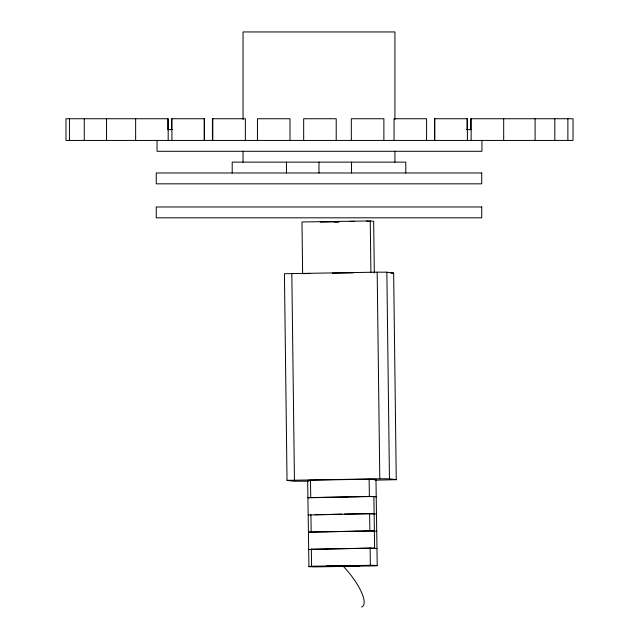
<?xml version="1.0" encoding="UTF-8"?>
<svg xmlns="http://www.w3.org/2000/svg" width="639" height="639" viewBox="0 0 639 639"><rect width="100%" height="100%" fill="white"/><g stroke="black" fill="none" stroke-linecap="round" stroke-linejoin="round"><path stroke-width="0.96" d="M376.97 548.454L370.117 548.062L308.677 549.444M311.592 566.234L311.233 566.282A34.442 0.671 -0.8 0 0 315.77 566.881L374.901 565.874A34.442 0.671 -0.8 0 0 370.364 565.283L311.592 566.234L311.345 549.013M376.475 514.02L369.622 513.628L308.182 515.01M376.722 531.241L369.869 530.841L308.429 532.223M375.98 479.585A34.442 0.671 -0.8 0 0 369.126 479.194L309.987 480.201A34.442 0.671 -0.8 0 0 310.019 480.712M376.227 496.807L369.374 496.407L307.934 497.789M326.297 497.31L355.603 496.815M326.545 514.531L341.857 514.099M326.793 531.744L356.107 531.249M327.04 548.965L356.354 548.47M374.965 480.169L396.26 479.681L393.656 273.061L386.851 272.182L377.186 272.166L284.427 273.732L287.031 480.352L293.836 481.231L308.469 481.167M390.884 273.165L393.656 273.061M287.031 480.352L379.79 478.787L389.455 478.803L396.26 479.681M340.819 565.771L326.138 566.282L359.997 565.882L340.819 565.771L345.316 566.386M307.926 497.613L326.529 497.302M343.375 497.014L347.344 496.95M355.268 496.815L373.879 496.495L374.622 548.15L356.011 548.462M315.027 514.714L326.785 514.515M344.533 514.068L374.127 513.716M308.421 532.055L327.032 531.736M339.908 531.52L341.897 531.48M355.763 531.249L374.374 530.929M311.608 549.221L327.28 548.957M374.318 273.029L373.663 221.374L370.261 220.934L301.975 221.965L302.63 273.62L310.546 273.5M338.678 221.573L320.187 221.853L338.878 221.733M349.757 221.406L354.325 221.334M334.133 222.052L339.093 221.973M332.32 273.173L353.103 272.861M167.618 129.589L172.29 129.589M466.71 129.589L471.382 129.589M366.562 221.07L369.166 221.406M375.972 479.41L377.218 565.675M369.126 479.194L369.374 496.407M369.622 513.628L369.869 530.841M370.117 548.062L370.364 565.283M310.482 480.145L310.722 497.358M310.913 514.579L311.161 531.792M307.671 480.4L308.925 566.665M386.851 272.182L389.455 478.803M377.186 272.166L379.79 478.787M370.261 220.934L370.916 272.589M291.823 273.46L294.435 480.073M567.879 118.742L567.879 140.436M554.82 118.742L554.82 140.436M535.091 118.742L535.091 140.436M503.684 118.742L503.684 140.436M481.95 140.436L481.95 151.291L157.05 151.291L157.05 140.436M471.135 118.742L471.135 140.436M470.735 129.589L470.735 118.742L573.023 118.742L573.023 140.436L65.977 140.436L65.977 118.742L168.185 118.742L168.185 140.436M467.381 140.436L467.381 118.742L434.52 118.742L434.52 140.436M467.069 118.742L467.069 129.589M434.832 118.742L434.832 140.436M426.588 140.436L426.588 118.742L394.047 118.742L394.047 140.436M405.781 172.985L405.781 162.138L232.197 162.138L232.197 172.985M394.926 119.405L394.926 31.95L243.052 31.95L243.052 119.405M394.926 151.203L394.926 162.138M383.871 140.436L383.871 118.742L351.33 118.742L351.33 140.436M351.538 162.138L351.538 172.985M336.218 140.436L336.218 118.742L303.669 118.742L303.669 140.436M318.989 162.138L318.989 172.985M289.986 140.436L289.986 118.742L257.445 118.742L257.445 140.436M286.448 162.138L286.448 172.985M245.36 140.436L245.36 118.742L212.412 118.742L212.412 140.436M243.052 151.203L243.052 162.138M212.811 118.742L212.811 140.436M204.48 140.436L204.48 118.742L171.619 118.742L171.619 129.589M204.168 118.742L204.168 140.436M171.931 118.742L171.931 140.436M167.865 118.742L167.865 129.589M135.636 118.742L135.636 140.436M106.561 118.742L106.561 140.436M84.26 118.742L84.26 140.436M69.443 118.742L69.443 140.436M343.111 566.106A35.728 11.047 50.2 0 1 361.49 607.05M481.726 172.985L156.259 172.985L156.259 183.832L481.726 183.832L481.726 172.985M481.726 206.972L156.259 206.972L156.259 217.819L481.726 217.819L481.726 206.972"/></g></svg>
